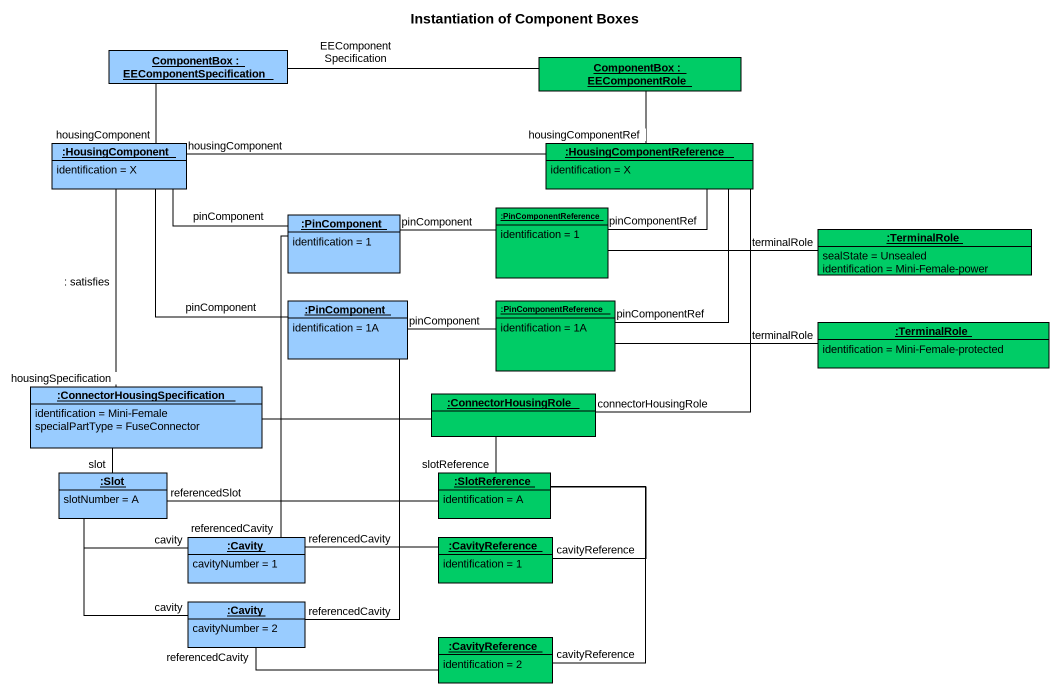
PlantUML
@startuml
title Instantiation of Component Boxes
hide circle
hide empty members
object "ComponentBox : EEComponentSpecification" as ComponentBox #99CCFF
object "ComponentBox : EEComponentRole" as ComponentBox_2 #00CC66
object ":HousingComponent" as HousingComponent #99CCFF {
  identification = X
}
object ":HousingComponentReference" as HousingComponentReference #00CC66 {
  identification = X
}
object ":PinComponent" as PinComponent #99CCFF {
  identification = 1
}
object ":PinComponentReference" as PinComponentReference #00CC66 {
  identification = 1
}
object ":TerminalRole" as TerminalRole #00CC66 {
  sealState = Unsealed
  identification = Mini-Female-power
}
object ":PinComponent" as PinComponent_2 #99CCFF {
  identification = 1A
}
object ":PinComponentReference" as PinComponentReference_2 #00CC66 {
  identification = 1A
}
object ":TerminalRole" as TerminalRole_2 #00CC66 {
  identification = Mini-Female-protected
}
object ":ConnectorHousingSpecification" as ConnectorHousingSpecificatio #99CCFF {
  identification = Mini-Female
  specialPartType = FuseConnector
}
object ":ConnectorHousingRole" as ConnectorHousingRole #00CC66
object ":Slot" as Slot #99CCFF {
  slotNumber = A
}
object ":SlotReference" as SlotReference #00CC66 {
  identification = A
}
object ":Cavity" as Cavity #99CCFF {
  cavityNumber = 1
}
object ":CavityReference" as CavityReference #00CC66 {
  identification = 1
}
object ":Cavity" as Cavity_2 #99CCFF {
  cavityNumber = 2
}
object ":CavityReference" as CavityReference_2 #00CC66 {
  identification = 2
}
ComponentBox -- HousingComponent : housingComponent
ComponentBox_2 -left- ComponentBox : EEComponentSpecification
ComponentBox_2 -- HousingComponentReference : housingComponentRef
HousingComponent -- ConnectorHousingSpecificatio : : satisfies\nhousingSpecification
HousingComponentReference -left- HousingComponent : housingComponent
HousingComponentReference -- ConnectorHousingRole : connectorHousingRole
PinComponent -left- HousingComponent : pinComponent
PinComponent -- Cavity : referencedCavity
PinComponentReference -up- HousingComponentReference : pinComponentRef
PinComponentReference -left- PinComponent : pinComponent
TerminalRole -left- PinComponentReference : terminalRole
PinComponent_2 -up- HousingComponent : pinComponent
PinComponent_2 -- Cavity_2 : referencedCavity
PinComponentReference_2 -up- HousingComponentReference : pinComponentRef
PinComponentReference_2 -left- PinComponent_2 : pinComponent
TerminalRole_2 -left- PinComponentReference_2 : terminalRole
ConnectorHousingRole -left- ConnectorHousingSpecificatio
ConnectorHousingRole -- SlotReference : slotReference
Slot -up- ConnectorHousingSpecificatio : slot
SlotReference -left- Slot : referencedSlot
SlotReference -- CavityReference : cavityReference
Cavity -left- Slot : cavity
CavityReference -left- Cavity : referencedCavity
Cavity_2 -up- Slot : cavity
CavityReference_2 -up- SlotReference : cavityReference
CavityReference_2 -left- Cavity_2 : referencedCavity
@enduml
